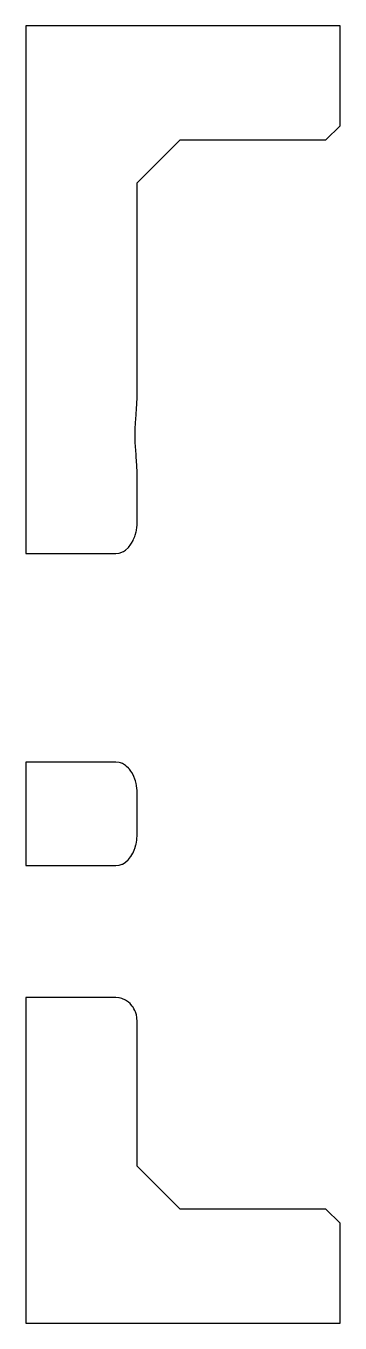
# Model space of a CAD drawing. Header units: metres. Extents: x 0 to 47.5, y 0 to 45.5.
# Drawn here: x 36.5 to 47.5, y 0 to 45.5 of the extents above.
import ezdxf

# ---------------------------------------------------------------- set-up
doc = ezdxf.new("R2010")
doc.units = ezdxf.units.M

msp = doc.modelspace()

# ---------------------------------------------------------------- linework, layer by layer
for p, q in [((47.5, 45.5), (36.5, 45.5)), ((36.5, 45.5), (36.5, 26.9954)), ((47.5, 42), (47.5, 45.5)), ((47, 41.5), (47.5, 42)), ((40.3959, 40), (41.8959, 41.5)), ((41.8959, 41.5), (47, 41.5)), ((40.3959, 32.5367), (40.3959, 40)), ((40.3885, 32.299), (40.3913, 32.4118)), ((40.3913, 32.4118), (40.3945, 32.4983)), ((40.3945, 32.4983), (40.3959, 32.5367)), ((40.3404, 31.5736), (40.3592, 31.8636)), ((40.3592, 31.8636), (40.3594, 31.8679)), ((40.3594, 31.8679), (40.3595, 31.8711)), ((40.3595, 31.8711), (40.3754, 32.0802)), ((40.3754, 32.0802), (40.3867, 32.2275)), ((40.3867, 32.2275), (40.3885, 32.299)), ((40.3273, 31.3727), (40.3404, 31.5736)), ((40.3278, 31.2214), (40.3273, 31.3727)), ((40.329, 30.8866), (40.3278, 31.2214)), ((40.3592, 30.4665), (40.329, 30.8866)), ((40.3626, 30.3854), (40.3592, 30.4665)), ((40.3867, 30.0847), (40.3626, 30.3854)), ((40.3931, 29.8384), (40.3867, 30.0847)), ((40.3959, 29.766), (40.3931, 29.8384)), ((40.3959, 28.0928), (40.3959, 29.766)), ((40.3592, 27.7537), (40.3674, 27.8033)), ((40.3674, 27.8033), (40.3867, 27.9211)), ((40.3867, 27.9211), (40.3894, 27.971)), ((40.3894, 27.971), (40.3959, 28.0928)), ((40.0868, 27.205), (40.1762, 27.3168)), ((40.1762, 27.3168), (40.2002, 27.3578)), ((40.2002, 27.3578), (40.2527, 27.4477)), ((40.2527, 27.4477), (40.2716, 27.493)), ((40.2716, 27.493), (40.3142, 27.5946)), ((40.3142, 27.5946), (40.3278, 27.6427)), ((40.3278, 27.6427), (40.3592, 27.7537)), ((36.5, 26.9954), (39.6459, 26.9954)), ((39.6459, 26.9954), (39.7632, 27.0089)), ((39.7632, 27.0089), (39.8005, 27.022)), ((39.8005, 27.022), (39.8777, 27.0491)), ((39.8777, 27.0491), (39.9128, 27.0704)), ((39.9128, 27.0704), (39.9864, 27.115)), ((39.9864, 27.115), (40.0868, 27.205)), ((39.6459, 19.6795), (36.5, 19.6795)), ((36.5, 19.6795), (36.5, 16.0454)), ((39.7632, 19.666), (39.6459, 19.6795)), ((39.8097, 19.6497), (39.7632, 19.666)), ((39.8777, 19.6258), (39.8097, 19.6497)), ((39.9216, 19.5992), (39.8777, 19.6258)), ((39.9864, 19.5599), (39.9216, 19.5992)), ((40.0266, 19.5239), (39.9864, 19.5599)), ((40.0868, 19.47), (40.0266, 19.5239)), ((40.1223, 19.4255), (40.0868, 19.47)), ((40.1762, 19.3581), (40.1223, 19.4255)), ((40.2063, 19.3067), (40.1762, 19.3581)), ((40.2527, 19.2272), (40.2063, 19.3067)), ((40.2765, 19.1702), (40.2527, 19.2272)), ((40.3142, 19.0804), (40.2765, 19.1702)), ((40.3314, 19.0195), (40.3142, 19.0804)), ((40.3592, 18.9213), (40.3314, 19.0195)), ((40.3696, 18.8582), (40.3592, 18.9213)), ((40.3867, 18.7538), (40.3696, 18.8582)), ((40.3901, 18.6902), (40.3867, 18.7538)), ((40.3959, 18.5822), (40.3901, 18.6902)), ((40.3959, 17.1428), (40.3959, 18.5822)), ((40.3592, 16.8037), (40.3822, 16.9438)), ((40.3822, 16.9438), (40.3867, 16.9711)), ((40.3867, 16.9711), (40.3943, 17.1127)), ((40.3943, 17.1127), (40.3959, 17.1428)), ((40.1762, 16.3668), (40.2428, 16.4808)), ((40.2428, 16.4808), (40.2527, 16.4978)), ((40.2527, 16.4978), (40.3056, 16.6241)), ((40.3056, 16.6241), (40.3142, 16.6446)), ((40.3142, 16.6446), (40.3524, 16.7796)), ((40.3524, 16.7796), (40.3592, 16.8037)), ((36.5, 16.0454), (39.6459, 16.0454)), ((39.6459, 16.0454), (39.7632, 16.0589)), ((39.7632, 16.0589), (39.8661, 16.095)), ((39.8661, 16.095), (39.8777, 16.0991)), ((39.8777, 16.0991), (39.9749, 16.158)), ((39.9749, 16.158), (39.9864, 16.165)), ((39.9864, 16.165), (40.0755, 16.2449)), ((40.0755, 16.2449), (40.0868, 16.255)), ((40.0868, 16.255), (40.1655, 16.3534)), ((40.1655, 16.3534), (40.1762, 16.3668)), ((39.6459, 11.4141), (36.5, 11.4141)), ((36.5, 11.4141), (36.5, 0)), ((39.7466, 11.4055), (39.6459, 11.4141)), ((39.7632, 11.404), (39.7466, 11.4055)), ((39.858, 11.3792), (39.7632, 11.404)), ((39.8777, 11.374), (39.858, 11.3792)), ((39.9624, 11.3357), (39.8777, 11.374)), ((39.9864, 11.3248), (39.9624, 11.3357)), ((40.0582, 11.2767), (39.9864, 11.3248)), ((40.0868, 11.2577), (40.0582, 11.2767)), ((40.1442, 11.2041), (40.0868, 11.2577)), ((40.1762, 11.1742), (40.1442, 11.2041)), ((40.2191, 11.1194), (40.1762, 11.1742)), ((40.2527, 11.0764), (40.2191, 11.1194)), ((40.2819, 11.0243), (40.2527, 11.0764)), ((40.3142, 10.9668), (40.2819, 11.0243)), ((40.3317, 10.9207), (40.3142, 10.9668)), ((40.3592, 10.848), (40.3317, 10.9207)), ((40.3675, 10.8101), (40.3592, 10.848)), ((40.3867, 10.723), (40.3675, 10.8101)), ((40.3887, 10.6948), (40.3867, 10.723)), ((40.3959, 10.5949), (40.3887, 10.6948)), ((40.3959, 5.5), (40.3959, 10.5949)), ((41.8959, 4), (40.3959, 5.5)), ((47, 4), (41.8959, 4)), ((47.5, 3.5), (47, 4)), ((47.5, 0), (47.5, 3.5)), ((36.5, 0), (47.5, 0))]:
    msp.add_line(p, q)

doc.saveas('drawing.dxf')
